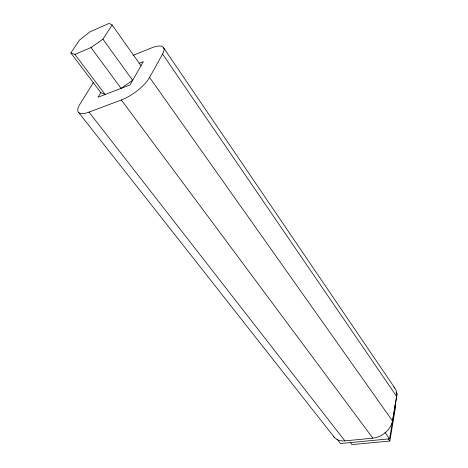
<?xml version="1.0" encoding="UTF-8"?>
<svg xmlns="http://www.w3.org/2000/svg" width="468" height="468" viewBox="0 0 468 468"><rect width="100%" height="100%" fill="white"/><g stroke="black" fill="none" stroke-linecap="round" stroke-linejoin="round"><path stroke-width="0.7" d="M333.432 436.153A18.012 13.075 -37.9 0 0 344.875 440.879L372.844 438.159A18.328 13.56 -35.9 0 0 392.459 420.89L396.601 396.378A17.936 12.975 -34.5 0 0 393.945 387.065M337.007 439.06L340.517 443.529L389.587 438.832L397.18 393.857L395.981 392.102M350.28 442.389L351.989 444.6L389.838 441.031L395.694 406.218L394.898 405.072M93.477 82.427L79.923 104.188A24.705 8.348 -36.8 0 0 89.025 112.104L121.347 99.977A25.313 8.775 -36.1 0 0 149.579 77.419L162.56 54.025A24.57 8.254 -35.6 0 0 151.193 48.028L133.017 55.405M141.003 65.766L112.133 24.956L109.132 23.4L90.113 31.736L79.566 40.02L70.82 52.925L100.831 92.623L98.04 97.221L129.981 84.948L143.36 61.671L139.054 63.379M70.82 52.925L74.909 54.405L91.014 47.555L102.937 39.183L112.133 24.956M100.831 92.623L105.13 94.501L74.909 54.405M78.735 112.595L334.48 437.51M89.025 112.104L344.875 440.879M121.347 99.977L372.844 438.159M91.014 47.555L121.083 88.37L132.649 80.303L102.937 39.183M384.965 432.455L389.587 438.832M388.183 438.756L389.838 441.031M149.579 77.419L392.459 420.89M162.56 54.025L396.601 396.378M163.238 47.233L394.7 387.919"/></g></svg>
